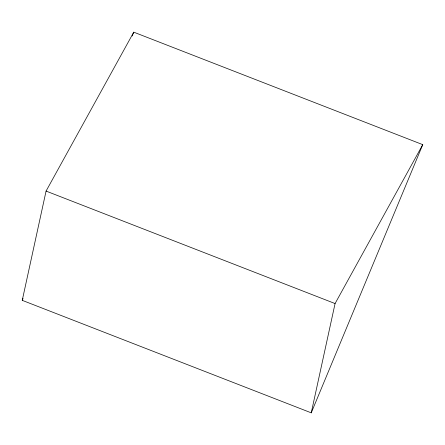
<?xml version="1.0" encoding="UTF-8"?>
<svg xmlns="http://www.w3.org/2000/svg" width="445" height="445" viewBox="0 0 445 445"><rect width="100%" height="100%" fill="white"/><g stroke="black" fill="none" stroke-linecap="round" stroke-linejoin="round"><path stroke-width="0.67" d="M22.25 300.353L46.074 191.077L133.756 32.162L422.75 144.647L311.244 412.838L22.25 300.353L23.051 298.428M311.244 412.838L335.074 303.562L422.75 144.647M132.154 36.012L133.756 32.162M46.074 191.077L335.074 303.562"/></g></svg>
